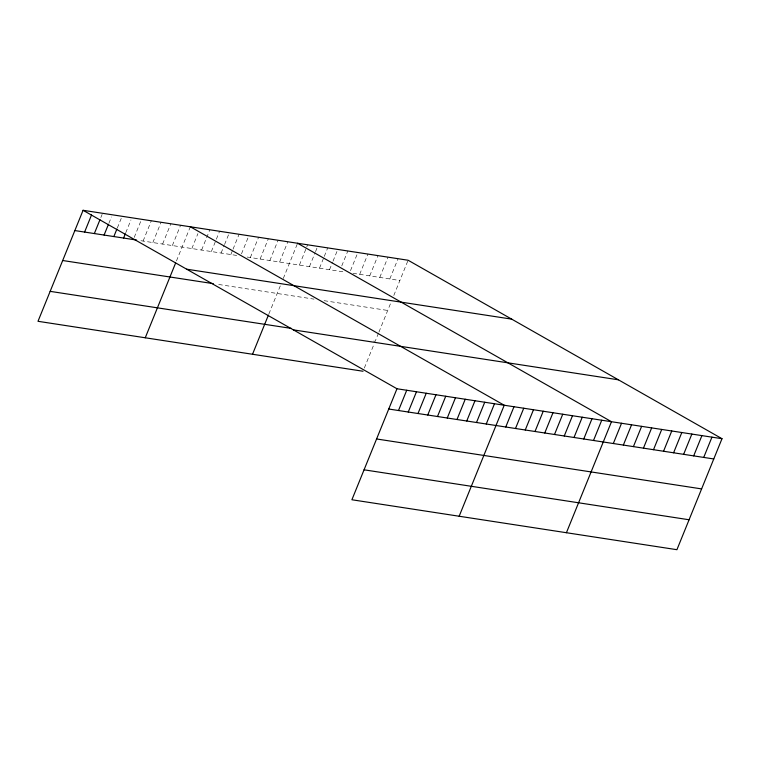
<?xml version="1.0" encoding="UTF-8"?>
<svg xmlns="http://www.w3.org/2000/svg" width="760" height="760" viewBox="0 0 760 760"><rect width="100%" height="100%" fill="white"/><g stroke="black" fill="none" stroke-linecap="round" stroke-linejoin="round"><path stroke-width="0.57" stroke-dasharray="3.8 2.85" d="M100.843 217.559L102.144 214.358M108.861 223.326L111.463 216.923M117.315 228.028L121.648 217.36M125.761 232.721L130.957 219.925M134.216 237.424L141.141 220.352M143.099 241.053L151.325 220.789M152.845 242.554L161.082 222.281M162.602 244.055L170.829 223.782M172.349 245.547L180.585 225.283M176.453 260.946L190.332 226.774M191.852 248.548L197.913 233.614M201.6 250.04L209.836 229.776M211.356 251.541L219.583 231.277M221.103 253.042L224.133 245.575M224.57 244.511L229.339 232.769M230.859 254.543L232.589 250.268M233.025 249.204L239.086 234.27M241.471 253.906L247.969 237.899M250.353 257.535L258.59 237.262M260.11 259.036L268.337 238.763M269.857 260.528L278.094 240.264M279.613 262.029L287.841 241.766M268.85 314.041L280.677 284.915M283.28 278.502L297.587 243.257M299.411 265.069L306.337 248.007M306.774 246.933L307.638 244.805M309.453 266.617L315.087 252.748M315.523 251.683L317.69 246.344M319.504 268.156L323.836 257.488M324.263 256.424L327.731 247.893M329.545 269.705L332.576 262.238M333.013 261.174L337.782 249.432M341.762 265.915L347.823 250.98M350.502 270.655L357.438 253.593M359.689 274.331L367.916 254.068M369.731 275.88L377.967 255.607M379.781 277.419L388.008 257.155M389.823 278.967L398.059 258.695M364.334 368.04L374.319 343.444M378.527 333.079L375.183 341.297L372.951 340.955M378.945 332.044L391.191 301.901M393.794 295.478L408.101 260.243M140.932 240.72L238.44 255.702M247.105 257.032L345.173 272.108M352.991 273.305L399.874 280.506M218.7 284.477L314.041 299.136M324.083 300.675L387.714 310.45"/><path stroke-width="1.14" d="M722 438.7L396.976 388.759L351.899 499.757L676.922 549.698L722 438.7L408.101 260.243L83.078 210.302L38 321.299L363.023 371.241M84.597 232.066L91.523 214.994M94.344 233.567L99.978 219.697M104.091 235.059L108.423 224.39M113.848 236.559L116.879 229.093M123.595 238.06L125.334 233.795M145.255 337.782L175.589 263.093M252.519 354.264L268.432 315.067M398.497 410.523L406.724 390.25M408.243 412.024L416.47 391.751M417.99 413.526L426.227 393.252M427.747 415.017L435.974 394.753M437.494 416.518L445.73 396.245M447.25 418.019L455.477 397.746M456.998 419.51L465.224 399.247M466.744 421.012L474.981 400.738M476.501 422.512L484.728 402.24M486.248 424.013L494.484 403.74M459.154 516.239L504.231 405.241L190.332 226.774M505.751 427.006L513.978 406.733M515.498 428.507L523.735 408.234M525.255 429.998L533.482 409.735M535.002 431.499L543.239 411.226M544.758 433L552.986 412.727M554.505 434.501L562.732 414.228M564.253 435.993L572.489 415.729M574.009 437.494L582.236 417.221M583.756 438.995L591.992 418.722M593.512 440.486L601.739 420.223M566.418 532.722L611.486 421.714L297.587 243.257M613.311 443.536L621.538 423.263M623.352 445.075L631.579 424.802M633.403 446.623L641.63 426.351M643.444 448.162L651.672 427.889M653.495 449.711L661.722 429.438M663.537 451.25L671.764 430.977M673.588 452.798L681.815 432.526M683.63 454.337L691.856 434.065M693.681 455.886L701.908 435.613M703.722 457.425L711.949 437.152M74.841 230.565L136.6 240.055M186.656 269.192L511.689 319.133M62.681 260.509L213.284 283.651M50.16 291.356L291.469 328.434M293.388 329.868L618.412 379.81M388.74 409.022L713.773 458.964M376.58 438.966L701.613 488.908M364.059 469.813L689.082 519.764M83.078 210.302L396.976 388.759"/></g></svg>
